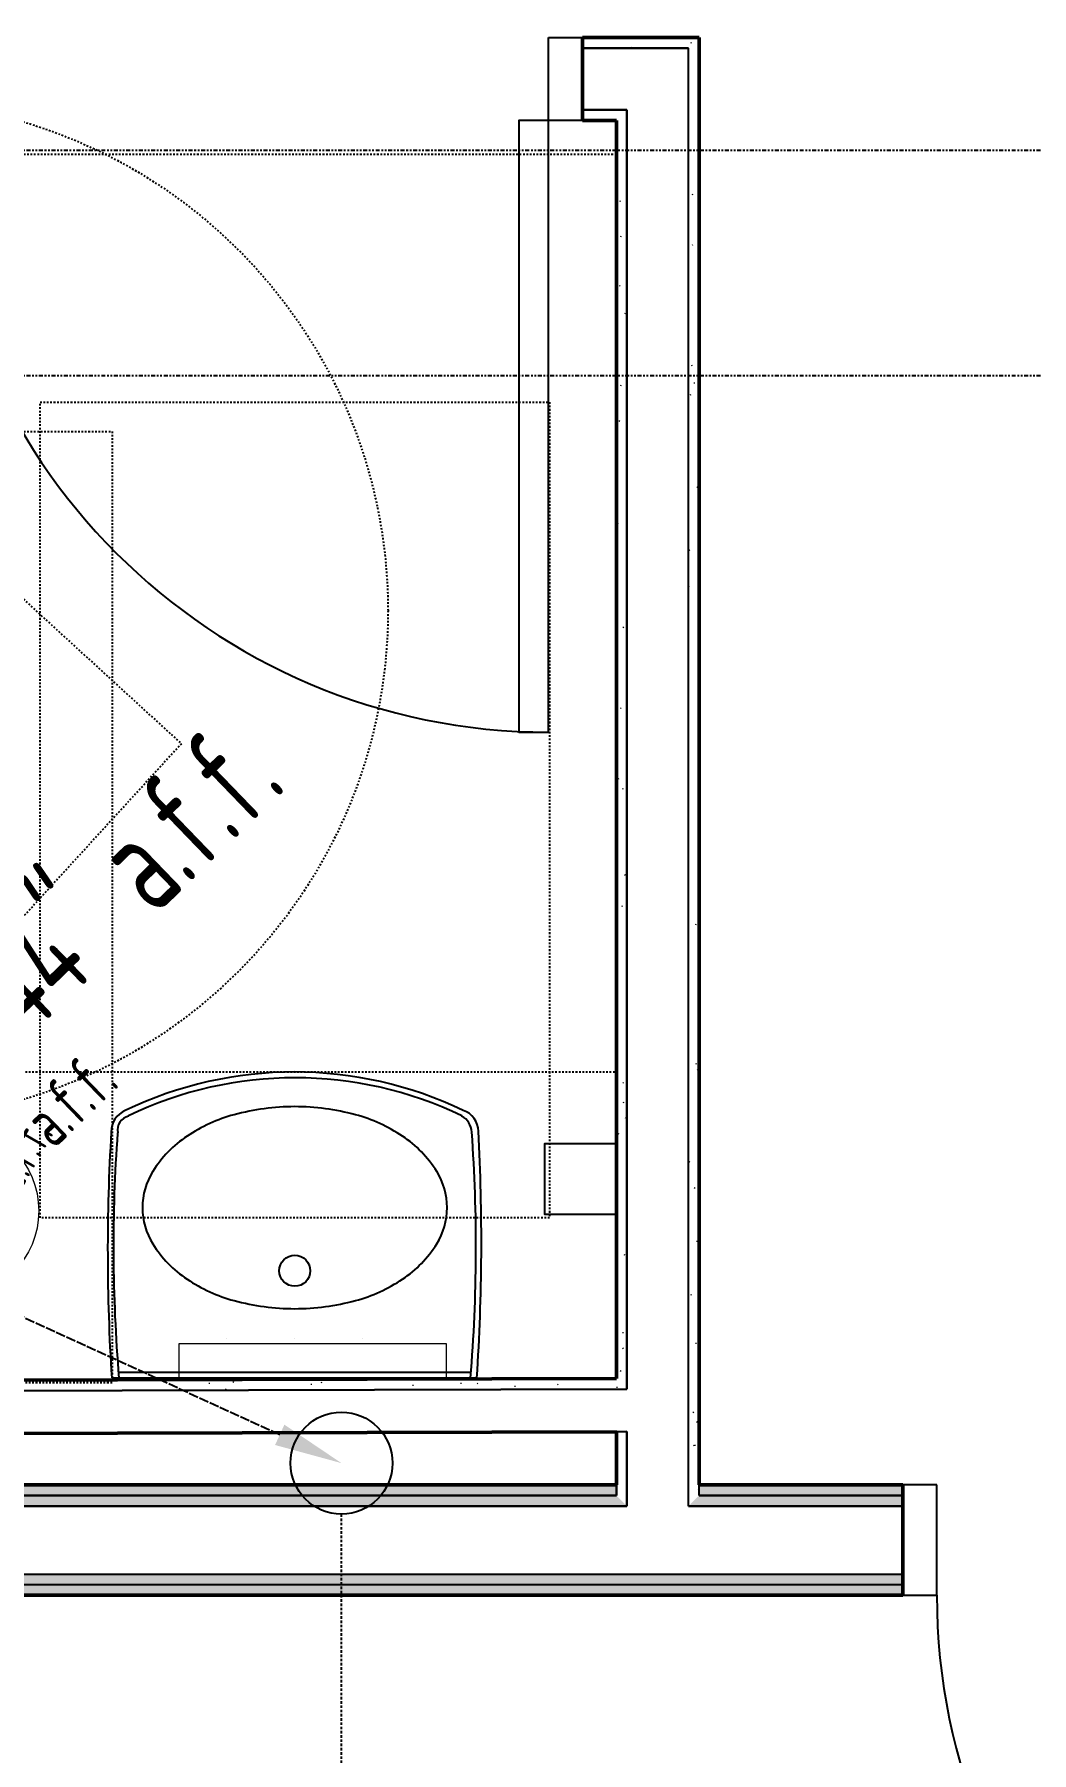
# Model space of a CAD drawing. Header units: inches. Extents: x 0 to 11244, y -13 to 5829.
# Drawn here: x 3681.1 to 3739.8, y 4987.7 to 5088.8 of the extents above; entities that cross this region are included whole.
import ezdxf
from ezdxf import colors
from ezdxf.entities.mleader import LeaderData, LeaderLine
from ezdxf.math import Vec2, Vec3

# ---------------------------------------------------------------- set-up
doc = ezdxf.new("R2010")
doc.units = ezdxf.units.IN
doc.header["$LTSCALE"] = 0.375
doc.header["$MEASUREMENT"] = 0
for name, pattern in [('DASHDOT', [1, 0.5, -0.25, 0, -0.25]), ('HIDDEN2', [0.225, 0.125, -0.1]), ('P-VENT', [0.56, 0.4, -0.16]), ('PHANTOM2', [1.25, 0.625, -0.125, 0.125, -0.125, 0.125, -0.125]), ('UPIPINGX2', [1.75, 1.5, -0.25])]:
    doc.linetypes.add(name, pattern=pattern)
for name, color, linetype in [('A-ADA-Clearance', 8, 'HIDDEN2'), ('A-Col-Grid', 8, 'PHANTOM2'), ('A-Door', 8, 'Continuous'), ('G-ANNO-REFR-N', 8, 'Continuous'), ('P-SANR-PIPU-N', 201, 'UPIPINGX2'), ('P-SANR-PIPU-N @ 64', 201, 'UPIPINGX2'), ('P-SANR-VENT-N', 201, 'P-VENT')]:
    doc.layers.add(name, color=color, linetype=linetype)
for name, color, linetype, lineweight in [('A-Elev-Fine', 8, 'Continuous', 18), ('A-Wall', 3, 'Continuous', 50), ('E-Wall-Powr', 8, 'Continuous', 18), ('E-Wall-Powr @ 24', 8, 'Continuous', 18), ('E-Wall-Powr @ 32', 8, 'Continuous', 18), ('E-Wall-Powr @ 64', 8, 'Continuous', 18), ('P-Flor-Fixt', 8, 'Continuous', 25)]:
    doc.layers.add(name, color=color, linetype=linetype, lineweight=lineweight)
doc.styles.add("3-32'' Notes", font='ARIALN.TTF', dxfattribs={"height": 0.09375})
doc.styles.get("Standard").update_dxf_attribs({"font": 'arial.ttf'})
doc.styles.add('TPDE', font='architxt.shx', dxfattribs={"width": 0.75, "height": 0.09375})
pattern_1 = [(3e-13, (-3428.9355, -5710.221), (0.06, 6), [0.06, -6]), (10, (-3427.0155, -5710.101), (-0.9828006, 5.9192654), [0.06, -6]), (20, (-3428.0955, -5708.781), (-1.9957393, 5.658677), [0.06, -6]), (30, (-3426.7755, -5707.821), (-2.9480385, 5.2261524), [0.06, -6]), (40, (-3428.3355, -5707.461), (-3.810763, 4.634834), [0.06, -6]), (50, (-3427.8555, -5706.021), (-4.5576994, 3.9026883), [0.06, -6]), (60, (-3428.6955, -5704.941), (-5.1661524, 3.0519615), [0.06, -6]), (70, (-3426.7755, -5705.061), (-5.6176345, 2.1085024), [0.06, -6]), (80, (-3425.3355, -5704.821), (-5.8984276, 1.1009775), [0.06, -6]), (90, (-3424.6155, -5706.261), (-6, 0.06), [0.06, -6]), (100, (-3423.4155, -5706.381), (-5.9192654, -0.9828006), [0.06, -6]), (110, (-3423.4155, -5708.541), (-5.658677, -1.9957393), [0.06, -6]), (120, (-3424.4955, -5709.261), (-5.2261524, -2.9480385), [0.06, -6]), (130, (-3426.1755, -5708.901), (-4.634834, -3.810763), [0.06, -6]), (140, (-3425.0955, -5707.821), (-3.9026883, -4.5576994), [0.06, -6]), (150, (-3426.1755, -5706.741), (-3.0519615, -5.1661524), [0.06, -6]), (160, (-3423.6555, -5710.101), (-2.1085024, -5.6176345), [0.06, -6])]
pattern_2 = [(4e-13, (-3428.9355, -5710.221), (0.06, 6), [0.06, -6]), (10, (-3427.0155, -5710.101), (-0.9828006, 5.9192654), [0.06, -6]), (20, (-3428.0955, -5708.781), (-1.9957393, 5.658677), [0.06, -6]), (30, (-3426.7755, -5707.821), (-2.9480385, 5.2261524), [0.06, -6]), (40, (-3428.3355, -5707.461), (-3.810763, 4.634834), [0.06, -6]), (50, (-3427.8555, -5706.021), (-4.5576994, 3.9026883), [0.06, -6]), (60, (-3428.6955, -5704.941), (-5.1661524, 3.0519615), [0.06, -6]), (70, (-3426.7755, -5705.061), (-5.6176345, 2.1085024), [0.06, -6]), (80, (-3425.3355, -5704.821), (-5.8984276, 1.1009775), [0.06, -6]), (90, (-3424.6155, -5706.261), (-6, 0.06), [0.06, -6]), (100, (-3423.4155, -5706.381), (-5.9192654, -0.9828006), [0.06, -6]), (110, (-3423.4155, -5708.541), (-5.658677, -1.9957393), [0.06, -6]), (120, (-3424.4955, -5709.261), (-5.2261524, -2.9480385), [0.06, -6]), (130, (-3426.1755, -5708.901), (-4.634834, -3.810763), [0.06, -6]), (140, (-3425.0955, -5707.821), (-3.9026883, -4.5576994), [0.06, -6]), (150, (-3426.1755, -5706.741), (-3.0519615, -5.1661524), [0.06, -6]), (160, (-3423.6555, -5710.101), (-2.1085024, -5.6176345), [0.06, -6])]
pattern_3 = [(360, (-3428.9355, -5710.221), (0.06, 6), [0.06, -6]), (10, (-3427.0155, -5710.101), (-0.9828006, 5.9192654), [0.06, -6]), (20, (-3428.0955, -5708.781), (-1.9957393, 5.658677), [0.06, -6]), (30, (-3426.7755, -5707.821), (-2.9480385, 5.2261524), [0.06, -6]), (40, (-3428.3355, -5707.461), (-3.810763, 4.634834), [0.06, -6]), (50, (-3427.8555, -5706.021), (-4.5576994, 3.9026883), [0.06, -6]), (60, (-3428.6955, -5704.941), (-5.1661524, 3.0519615), [0.06, -6]), (70, (-3426.7755, -5705.061), (-5.6176345, 2.1085024), [0.06, -6]), (80, (-3425.3355, -5704.821), (-5.8984276, 1.1009775), [0.06, -6]), (90, (-3424.6155, -5706.261), (-6, 0.06), [0.06, -6]), (100, (-3423.4155, -5706.381), (-5.9192654, -0.9828006), [0.06, -6]), (110, (-3423.4155, -5708.541), (-5.658677, -1.9957393), [0.06, -6]), (120, (-3424.4955, -5709.261), (-5.2261524, -2.9480385), [0.06, -6]), (130, (-3426.1755, -5708.901), (-4.634834, -3.810763), [0.06, -6]), (140, (-3425.0955, -5707.821), (-3.9026883, -4.5576994), [0.06, -6]), (150, (-3426.1755, -5706.741), (-3.0519615, -5.1661524), [0.06, -6]), (160, (-3423.6555, -5710.101), (-2.1085024, -5.6176345), [0.06, -6])]

# ---------------------------------------------------------------- blocks, each defined once
blk = doc.blocks.new('Pipe in Rise')
blk.add_circle((0, 0), 0.0469)
blk = doc.blocks.new('*U435')
blk.add_hatch(color=256).paths.add_polyline_path([(0.0836, 0.0263, 0.08483), (0.0791, 0, 0.08483), (0.0836, -0.0263), (0.2328, -0.0263, 0.08483), (0.2373, 0, 0.08483), (0.2328, 0.0263)])
at = {"linetype": 'ByBlock', "lineweight": -2}
for p, q in [((0.2328, 0.0263), (0, 0.0263)), ((0.2328, -0.0263), (0, -0.0263))]:
    blk.add_line(p, q, dxfattribs=at)
blk.add_circle((0.1582, 0), 0.0791, dxfattribs=at)
at = {"linetype": 'ByBlock', "lineweight": -2, "style": 'TPDE', "width": 0.75}
blk.add_attdef('TYPE', (0.2901, 0.0453), '', height=0.0938, dxfattribs=at)
blk = doc.blocks.new('*U479')
at = {"layer": 'E-Wall-Powr @ 24'}
ref = blk.add_blockref('*U435', (3676.27, 5009.44), dxfattribs=dict(at, xscale=24.00000000000001, yscale=24.00000000000001, zscale=24.00000000000001, rotation=90))
ref.add_attrib('TYPE', '@44" a.f.f.', (3677.38, 5015.73), dxfattribs={"layer": '0', "linetype": 'ByBlock', "lineweight": -2, "height": 2.25, "rotation": 60, "style": 'TPDE', "width": 0.75})
at = {"layer": 'E-Wall-Powr @ 32'}
ref = blk.add_blockref('*U435', (3676.27, 5009.44), dxfattribs=dict(at, xscale=32.00000000000001, yscale=32.00000000000001, zscale=32.00000000000001, rotation=90))
ref.add_attrib('TYPE', '@44" a.f.f.', (3676.82, 5017.96), dxfattribs={"layer": '0', "linetype": 'ByBlock', "lineweight": -2, "height": 3, "rotation": 44, "style": 'TPDE', "width": 0.75})
at = {"layer": 'E-Wall-Powr @ 64'}
ref = blk.add_blockref('*U435', (3676.27, 5009.44), dxfattribs=dict(at, xscale=64.00000000000003, yscale=64.00000000000003, zscale=64.00000000000003, rotation=90))
ref.add_attrib('TYPE', '@44" a.f.f.', (3677.37, 5026.48), dxfattribs={"layer": '0', "linetype": 'ByBlock', "lineweight": -2, "height": 6, "rotation": 44, "style": 'TPDE', "width": 0.75})
blk = doc.blocks.new('T23120-00_Cellar PS Layout')
at = {"layer": 'E-Wall-Powr', "linetype": 'DASHDOT'}
blk.add_blockref('*U479', (0, 0), dxfattribs=at)
blk = doc.blocks.new('Sink_Wall Mounted_Plan View')
for p, q in [((10.75, 0), (-10.75, 0)), ((-10.41, -0.32), (10.34, -0.32)), ((-4.03, -2.31), (-4.03, -2.31)), ((-0.03, -2.31), (-0.03, -2.31)), ((3.97, -2.31), (3.97, -2.31))]:
    blk.add_line(p, q)
blk.add_circle((-0.03, -6.3), 0.911)
for centre, radius, start, end in [((108.64, -7.99), 119.66, 176.1707, 183.1274), ((82.07, -7.71), 92.77, 175.2311, 184.1729), ((-81.43, -7.71), 92.08, 355.8163, 4.8038), ((-106.77, -7.47), 117.76, 356.5973, 3.6376), ((-1.05, -13.83), 9.63, 105.3734, 123.5754), ((-0.03, -17.53), 13.46, 90, 105.3734), ((-0.03, -17.53), 13.46, 74.6266, 90), ((0.99, -13.83), 9.63, 56.4246, 74.6266), ((-2.6, -11.49), 6.82, 123.5754, 148.0349), ((2.54, -11.49), 6.82, 31.9651, 56.4246), ((-4.96, -10.02), 4.04, 148.0349, 180), ((4.9, -10.02), 4.04, 0, 31.9651), ((-4.96, -10.02), 4.04, 180, 211.9651), ((4.9, -10.02), 4.04, 328.0349, 0), ((-2.6, -8.54), 6.82, 211.9651, 236.4246), ((2.54, -8.54), 6.82, 303.5754, 328.0349), ((-9.54, -14.5), 1.3, 180.832, 251.5776), ((-9.34, -14.42), 1.11, 182.066, 242.3475), ((-1.05, -6.2), 9.63, 236.4246, 254.6266), ((0.99, -6.2), 9.63, 285.3734, 303.5754), ((9.56, -14.58), 0.85, 283.9335, 10.5739), ((9.45, -14.5), 1.33, 292.0771, 1.7592), ((0, 4.98), 22.98, 244.3423, 295.6577), ((-0.05, 4.94), 22.6, 244.2615, 295.7385), ((-0.03, -2.5), 13.46, 254.6266, 270), ((-0.03, -2.5), 13.46, 270, 285.3734)]:
    blk.add_arc(centre, radius, start, end)
at = {"flags": 8}
for tag, p in [('MODELNUMBER', (0, 0)), ('MATERIAL', (0, -0.01)), ('PRODUCT', (0, 0)), ('TRADENAME', (0, 0))]:
    blk.add_attdef(tag, p, '', height=0.001, dxfattribs=at)
blk = doc.blocks.new('A$C7a236a31')
at = {"layer": 'A-Wall', "linetype": 'Continuous', "lineweight": 18}
h = blk.add_hatch(dxfattribs=at)
h.set_pattern_fill('GENERAL_TEXTURE', color=8, scale=6, style=0, pattern_type=2)
h.set_pattern_definition(pattern_3)
h.paths.add_polyline_path([(291.04, -621.72), (284.17, -621.72), (284.17, -622.35), (290.42, -622.35)], flags=0)
h.paths.add_polyline_path([(244.17, -622.35), (244.17, -621.72), (234.17, -621.72), (233.54, -622.35)], flags=0)
h.paths.add_polyline_path([(229.29, -621.72), (196.47, -621.72), (196.47, -622.35), (229.92, -622.35)], flags=0)
h = blk.add_hatch(dxfattribs=at)
h.set_pattern_fill('GENERAL_TEXTURE', color=8, scale=6, angle=-360, style=0, pattern_type=2)
h.set_pattern_definition(pattern_1)
h.paths.add_polyline_path([(291.04, -621.72), (290.42, -622.35), (290.42, -700.63), (291.04, -700.63)], flags=0)
h.paths.add_polyline_path([(291.04, -700.63), (290.42, -700.63), (290.42, -708.15), (291.04, -707.52)], flags=0)
h = blk.add_hatch(dxfattribs=at)
h.set_pattern_fill('GENERAL_TEXTURE', color=8, scale=6, style=0, pattern_type=2)
h.set_pattern_definition(pattern_3)
h.paths.add_polyline_path([(286.17, -626.6), (286.79, -625.97), (284.17, -625.97), (284.17, -626.6)], flags=0)
h.paths.add_polyline_path([(244.17, -626.6), (244.17, -625.97), (234.17, -625.97), (234.17, -626.6)], flags=0)
h.paths.add_polyline_path([(234.17, -626.6), (234.17, -625.97), (196.47, -625.97), (196.47, -626.6)], flags=0)
h = blk.add_hatch(dxfattribs=at)
h.set_pattern_fill('GENERAL_TEXTURE', color=8, scale=6, angle=-360, style=0, pattern_type=2)
h.set_pattern_definition(pattern_1)
h.paths.add_polyline_path([(286.17, -626.6), (286.17, -700.64), (286.79, -701.26), (286.79, -625.97)], flags=0)
h.paths.add_polyline_path([(286.17, -707.52), (286.79, -708.15), (286.79, -703.76), (286.17, -703.77)], flags=0)
h = blk.add_hatch(dxfattribs=at)
h.set_pattern_fill('GENERAL_TEXTURE', color=8, scale=6, style=0, pattern_type=2)
h.set_pattern_definition([(1e-15, (-3428.9355, -5710.221), (0.06, 6), [0.06, -6]), (10, (-3427.0155, -5710.101), (-0.9828006, 5.9192654), [0.06, -6]), (20, (-3428.0955, -5708.781), (-1.9957393, 5.658677), [0.06, -6]), (30, (-3426.7755, -5707.821), (-2.9480385, 5.2261524), [0.06, -6]), (40, (-3428.3355, -5707.461), (-3.810763, 4.634834), [0.06, -6]), (50, (-3427.8555, -5706.021), (-4.5576994, 3.9026883), [0.06, -6]), (60, (-3428.6955, -5704.941), (-5.1661524, 3.0519615), [0.06, -6]), (70, (-3426.7755, -5705.061), (-5.6176345, 2.1085024), [0.06, -6]), (80, (-3425.3355, -5704.821), (-5.8984276, 1.1009775), [0.06, -6]), (90, (-3424.6155, -5706.261), (-6, 0.06), [0.06, -6]), (100, (-3423.4155, -5706.381), (-5.9192654, -0.9828006), [0.06, -6]), (110, (-3423.4155, -5708.541), (-5.658677, -1.9957393), [0.06, -6]), (120, (-3424.4955, -5709.261), (-5.2261524, -2.9480385), [0.06, -6]), (130, (-3426.1755, -5708.901), (-4.634834, -3.810763), [0.06, -6]), (140, (-3425.0955, -5707.821), (-3.9026883, -4.5576994), [0.06, -6]), (150, (-3426.1755, -5706.741), (-3.0519615, -5.1661524), [0.06, -6]), (160, (-3423.6555, -5710.101), (-2.1085024, -5.6176345), [0.06, -6])])
h.paths.add_polyline_path([(195.84, -700.9), (195.22, -701.53), (286.79, -701.26), (286.17, -700.64)], flags=0)
h = blk.add_hatch(dxfattribs=at)
h.set_pattern_fill('GENERAL_TEXTURE', color=8, scale=6, angle=-360, style=0, pattern_type=2)
h.set_pattern_definition(pattern_2)
h.paths.add_polyline_path([(291.04, -707.52), (290.42, -708.15), (303.04, -708.15), (303.04, -707.52)], flags=0)
h.paths.add_polyline_path([(343.04, -707.52), (343.04, -708.15), (346.29, -708.15), (345.67, -707.52)], flags=0)
h.paths.add_polyline_path([(195.84, -707.52), (195.22, -708.15), (286.79, -708.15), (286.17, -707.52)], flags=0)
h = blk.add_hatch(dxfattribs=at)
h.set_pattern_fill('GENERAL_TEXTURE', color=8, scale=6, angle=-360, style=0, pattern_type=2)
h.set_pattern_definition(pattern_2)
h.paths.add_polyline_path([(303.04, -707.52), (303.04, -706.9), (291.04, -706.9), (291.04, -707.52)], flags=0)
h.paths.add_polyline_path([(343.04, -706.9), (343.04, -707.52), (345.67, -707.52), (345.04, -706.9)], flags=0)
h.paths.add_polyline_path([(196.47, -706.9), (195.84, -707.52), (286.17, -707.52), (286.17, -706.9)], flags=0)
h = blk.add_hatch(dxfattribs=at)
h.set_pattern_fill('GENERAL_TEXTURE', color=8, scale=6, angle=-360, style=0, pattern_type=2)
h.set_pattern_definition(pattern_2)
h.paths.add_polyline_path([(291.04, -713.4), (303.04, -713.4), (303.04, -712.77), (291.04, -712.77)], flags=0)
h.paths.add_polyline_path([(343.04, -712.77), (343.04, -713.4), (345.04, -713.4), (345.67, -712.77)], flags=0)
h.paths.add_polyline_path([(189.97, -713.4), (291.04, -713.4), (291.04, -712.77), (190.59, -712.77)], flags=0)
h = blk.add_hatch(dxfattribs=at)
h.set_pattern_fill('GENERAL_TEXTURE', color=8, scale=6, angle=-360, style=0, pattern_type=2)
h.set_pattern_definition(pattern_2)
h.paths.add_polyline_path([(291.04, -712.77), (303.04, -712.77), (303.04, -712.15), (291.04, -712.15)], flags=0)
h.paths.add_polyline_path([(343.04, -712.15), (343.04, -712.77), (345.67, -712.77), (346.29, -712.15)], flags=0)
h.paths.add_polyline_path([(190.59, -712.77), (291.04, -712.77), (291.04, -712.15), (191.22, -712.15)], flags=0)
at = {"layer": 'A-ADA-Clearance', "color": 8}
for points in [[(286.17, -682.6), (286.17, -628.6), (226.17, -628.6), (226.17, -682.6)], [(256.47, -644.9), (256.47, -700.9), (196.47, -700.9), (196.47, -644.9)]]:
    blk.add_lwpolyline(points, close=True, dxfattribs=at)
for points in [[(260.55, -663.28), (240.3, -685.41), (204.88, -653.01), (225.13, -630.88), (260.55, -663.28)], [(252.23, -643.18), (282.23, -643.18), (282.23, -691.18), (252.23, -691.18), (252.23, -643.18)]]:
    blk.add_lwpolyline(points, dxfattribs=at)
blk.add_circle((242.72, -655.45), 30, dxfattribs=at)
at = {"layer": 'A-Col-Grid', "color": 8}
for p, q in [((-64.35, -628.35), (836.23, -628.35)), ((-64.35, -641.6), (836.23, -641.6))]:
    blk.add_line(p, q, dxfattribs=at)
at = {"layer": 'A-Door', "color": 8, "linetype": 'Continuous', "lineweight": -3}
for points in [[(282.17, -621.72), (284.17, -621.72), (284.17, -626.6), (282.17, -626.6)], [(282.17, -626.6), (280.42, -626.6), (280.42, -662.6), (282.17, -662.6)], [(305.04, -706.9), (303.04, -706.9), (303.04, -713.4), (305.04, -713.4)]]:
    blk.add_lwpolyline(points, close=True, dxfattribs=at)
for centre in [(282.17, -626.6), (341.04, -713.4)]:
    blk.add_arc(centre, 36, 180, 270, dxfattribs=at)
at = {"layer": 'A-Elev-Fine', "color": 8}
blk.add_lwpolyline([(260.41, -700.6), (276.16, -700.6), (276.16, -698.6), (260.41, -698.6)], close=True, dxfattribs=at)
at = {"layer": 'A-Wall', "color": 8, "linetype": 'Continuous', "lineweight": 50}
for p, q in [((291.04, -621.72), (284.17, -621.72)), ((284.17, -621.72), (284.17, -626.6)), ((291.04, -706.9), (291.04, -621.72)), ((284.17, -626.6), (286.17, -626.6)), ((286.17, -626.6), (286.17, -700.64)), ((286.17, -700.64), (196.47, -700.9)), ((196.47, -704.02), (286.17, -703.77)), ((286.17, -703.77), (286.17, -706.9)), ((286.17, -706.9), (196.47, -706.9)), ((303.04, -706.9), (291.04, -706.9)), ((303.04, -713.4), (303.04, -706.9)), ((189.97, -713.4), (303.04, -713.4))]:
    blk.add_line(p, q, dxfattribs=at)
at = {"layer": 'A-Wall', "color": 8, "linetype": 'Continuous', "lineweight": 25}
for p, q in [((284.17, -622.35), (290.42, -622.35)), ((290.42, -622.35), (284.17, -622.35)), ((290.42, -708.15), (290.42, -622.35)), ((290.42, -708.15), (290.42, -622.35)), ((284.17, -625.97), (286.79, -625.97)), ((286.79, -625.97), (284.17, -625.97)), ((286.79, -701.26), (286.79, -625.97)), ((286.79, -625.97), (286.79, -701.26)), ((286.79, -701.26), (195.22, -701.53)), ((195.22, -701.53), (286.79, -701.26)), ((286.79, -703.76), (286.17, -703.77)), ((286.17, -703.77), (286.79, -703.76)), ((286.79, -708.15), (286.79, -703.76)), ((286.79, -703.76), (286.79, -708.15)), ((286.17, -707.52), (195.84, -707.52)), ((195.84, -707.52), (286.17, -707.52)), ((286.17, -706.9), (286.17, -707.52)), ((286.17, -707.52), (286.17, -706.9)), ((291.04, -707.52), (291.04, -706.9)), ((303.04, -707.52), (291.04, -707.52)), ((291.04, -707.52), (303.04, -707.52)), ((286.79, -708.15), (195.22, -708.15)), ((195.22, -708.15), (286.79, -708.15)), ((303.04, -708.15), (290.42, -708.15)), ((290.42, -708.15), (303.04, -708.15)), ((190.59, -712.77), (303.04, -712.77)), ((190.59, -712.77), (303.04, -712.77)), ((191.22, -712.15), (303.04, -712.15)), ((191.22, -712.15), (303.04, -712.15))]:
    blk.add_line(p, q, dxfattribs=at)
at = {"layer": 'P-Flor-Fixt', "color": 8}
blk.add_lwpolyline([(286.17, -690.99), (281.95, -690.99), (281.95, -690.99), (281.95, -686.8), (281.95, -686.8), (286.17, -686.8), (286.17, -690.99)], dxfattribs=at)
at = {"color": 8}
blk.add_blockref('T23120-00_Cellar PS Layout', (-3429.18, -5710.34), dxfattribs=at)
at = {"layer": 'P-Flor-Fixt', "color": 8, "lineweight": -3}
ref = blk.add_blockref('Sink_Wall Mounted_Plan View', (267.2, -700.6), dxfattribs=dict(at, rotation=180))
ref.add_attrib('MATERIAL', 'VITREOUS CHINA', (267.18, -700.6), dxfattribs={"layer": '0', "height": 0.001})
ref.add_attrib('PRODUCT', 'LAVATORY', (267.19, -700.6), dxfattribs={"layer": '0', "height": 0.001})
ref.add_attrib('TRADENAME', 'PINOIR', (267.19, -700.6), dxfattribs={"layer": '0', "height": 0.001})
ref.add_attrib('MODELNUMBER', 'K-2035-8', (267.19, -700.6), dxfattribs={"layer": '0', "height": 0.001})

msp = doc.modelspace()

# ---------------------------------------------------------------- block references
at = {"layer": 'G-ANNO-REFR-N'}
msp.add_blockref('A$C7a236a31', (3429.18, 5710.34), dxfattribs=at)

# ---------------------------------------------------------------- next in the draw order: linework, layer by layer
at = {"layer": 'P-SANR-VENT-N'}
msp.add_line((3699.16, 4978.56), (3699.16, 5001.72), dxfattribs=at)

# ---------------------------------------------------------------- next in the draw order: block references
at = {"layer": 'P-SANR-PIPU-N @ 64', "linetype": 'Continuous', "xscale": 64, "yscale": 64, "zscale": 64, "rotation": 89.99999999999939}
msp.add_blockref('Pipe in Rise', (3699.16, 5004.72), dxfattribs=at)

# ---------------------------------------------------------------- next in the draw order: leaders
ml = msp.add_multileader_mtext('Standard')
ml.set_content('FD-1', color=2, style="3-32'' Notes")
ml.set_leader_properties(color=1, linetype='ByLayer', lineweight=-1)
ml.build(insert=Vec2(0, 0))
ml.multileader.update_dxf_attribs({"text_right_attachment_type": 3, "dogleg_length": 0.125, "arrow_head_size": 3, "scale": 48})
ctx = ml.context
ctx.base_point, ctx.scale, ctx.char_height, ctx.arrow_head_size, ctx.landing_gap_size, ctx.plane_origin = Vec3(4263.19, 5337.04), 48, 4.5, 3, 4.32, Vec3(4363.71, 5357.88)
ctx.right_attachment, ctx.text_align_type = 3, 2
notes = []
notes.append((ctx, [(0, (0, 0, 0), (0, 0), (1, 0), 1, [])]))
ctx.mtext.insert, ctx.mtext.alignment, ctx.mtext.flow_direction = Vec3(4277.58, 5339.29), 3, 5
ml = msp.add_multileader_mtext('Standard')
ml.set_content('FD-1', color=2, style="3-32'' Notes")
ml.set_leader_properties(color=1, linetype='ByLayer', lineweight=-1)
ml.build(insert=Vec2(0, 0))
ml.multileader.update_dxf_attribs({"text_right_attachment_type": 3, "dogleg_length": 0.125, "arrow_head_size": 3, "scale": 48})
ctx = ml.context
ctx.base_point, ctx.scale, ctx.char_height, ctx.arrow_head_size, ctx.landing_gap_size, ctx.plane_origin = Vec3(3941.27, 5298.67), 48, 4.5, 3, 4.32, Vec3(4041.78, 5319.51)
ctx.right_attachment, ctx.text_align_type = 3, 2
notes.append((ctx, [(0, (0, 0, 0), (0, 0), (1, 0), 1, [])]))
ctx.mtext.insert, ctx.mtext.alignment, ctx.mtext.flow_direction = Vec3(3955.65, 5300.92), 3, 5
ml = msp.add_multileader_mtext('Standard')
ml.set_content('FD-1', color=2, style="3-32'' Notes")
ml.set_leader_properties(color=1, linetype='ByLayer', lineweight=-1)
ml.build(insert=Vec2(0, 0))
ml.multileader.update_dxf_attribs({"text_right_attachment_type": 3, "dogleg_length": 0.125, "arrow_head_size": 3, "scale": 48})
ctx = ml.context
ctx.base_point, ctx.scale, ctx.char_height, ctx.arrow_head_size, ctx.landing_gap_size, ctx.plane_origin = Vec3(3972.84, 5214.21), 48, 4.5, 3, 4.32, Vec3(4073.36, 5235.05)
ctx.right_attachment, ctx.text_align_type = 3, 2
notes.append((ctx, [(0, (0, 0, 0), (0, 0), (1, 0), 1, [])]))
ctx.mtext.insert, ctx.mtext.alignment, ctx.mtext.flow_direction = Vec3(3987.23, 5216.46), 3, 5
ml = msp.add_multileader_mtext('Standard')
ml.set_content('CODP-1', color=2, style="3-32'' Notes")
ml.set_leader_properties(color=1, linetype='ByLayer', lineweight=-1)
ml.build(insert=Vec2(0, 0))
ml.multileader.update_dxf_attribs({"text_right_attachment_type": 3, "dogleg_length": 0.125, "arrow_head_size": 3, "scale": 48})
ctx = ml.context
ctx.base_point, ctx.scale, ctx.char_height, ctx.arrow_head_size, ctx.landing_gap_size, ctx.plane_origin = Vec3(4093.5, 5121.75), 48, 4.5, 3, 4.32, Vec3(4183.95, 5142.63)
ctx.right_attachment, ctx.text_align_type = 3, 2
notes.append((ctx, [(0, (0, 0, 0), (0, 0), (1, 0), 1, [])]))
ctx.mtext.insert, ctx.mtext.alignment, ctx.mtext.flow_direction = Vec3(4116.09, 5124.04), 3, 5
ml = msp.add_multileader_mtext('Standard')
ml.set_content('FD-1', color=2, style="3-32'' Notes")
ml.set_leader_properties(color=1, linetype='ByLayer', lineweight=-1)
ml.build(insert=Vec2(0, 0))
ml.multileader.update_dxf_attribs({"text_right_attachment_type": 3, "dogleg_length": 0.125, "arrow_head_size": 3, "scale": 48})
ctx = ml.context
ctx.base_point, ctx.scale, ctx.char_height, ctx.arrow_head_size, ctx.landing_gap_size, ctx.plane_origin = Vec3(3817.68, 5065.91), 48, 4.5, 3, 4.32, Vec3(3897.15, 5086.75)
ctx.right_attachment, ctx.text_align_type = 3, 2
notes.append((ctx, [(0, (0, 0, 0), (0, 0), (1, 0), 1, [])]))
ctx.mtext.insert, ctx.mtext.alignment, ctx.mtext.flow_direction = Vec3(3832.07, 5068.16), 3, 5
ml = msp.add_multileader_mtext('Standard')
ml.set_content('MS-1', color=2, style="3-32'' Notes")
ml.set_leader_properties(color=1, linetype='ByLayer', lineweight=-1)
ml.build(insert=Vec2(0, 0))
ml.multileader.update_dxf_attribs({"text_right_attachment_type": 3, "dogleg_length": 0.125, "arrow_head_size": 3, "scale": 48})
ctx = ml.context
ctx.base_point, ctx.scale, ctx.char_height, ctx.arrow_head_size, ctx.landing_gap_size, ctx.plane_origin = Vec3(3807.68, 5036.65), 48, 4.5, 3, 4.32, Vec3(3898.13, 5057.53)
ctx.right_attachment, ctx.text_align_type = 3, 2
notes.append((ctx, [(0, (0, 0, 0), (0, 0), (1, 0), 1, [])]))
ctx.mtext.insert, ctx.mtext.alignment, ctx.mtext.flow_direction = Vec3(3822.98, 5038.94), 3, 5
at = {"layer": 'P-SANR-PIPU-N', "linetype": 'Continuous'}
ml = msp.add_multileader_mtext('Standard', dxfattribs=at)
ml.set_content('2" V UP', color=2, style="3-32'' Notes")
ml.set_leader_properties(color=1, linetype='ByLayer', lineweight=-1)
ml.build(insert=Vec2(0, 0))
ml.multileader.update_dxf_attribs({"text_right_attachment_type": 3, "dogleg_length": 0.125, "scale": 64})
ctx = ml.context
ctx.base_point, ctx.scale, ctx.char_height, ctx.landing_gap_size, ctx.plane_origin = Vec3(3466, 5091.72), 64, 6, 5.76, Vec3(3625.82, 5032.67)
ctx.right_attachment, ctx.text_align_type = 3, 2
notes.append((ctx, [(0, (1, 1, 0), (3509.23, 5091.7), (-1, 0), 8, [(0, [(3699.16, 5004.72)], 0, [])])]))
ctx.mtext.insert, ctx.mtext.alignment, ctx.mtext.flow_direction = Vec3(3495.47, 5094.77), 3, 5
for ctx, leaders in notes:
    for number, flags, end, landing, length, lines in leaders:
        leader = LeaderData()
        leader.index, (leader.has_last_leader_line, leader.has_dogleg_vector, leader.attachment_direction) = number, flags
        leader.last_leader_point, leader.dogleg_vector, leader.dogleg_length = Vec3(end), Vec3(landing), length
        for number, points, colour, breaks in lines:
            line = LeaderLine()
            line.index, line.vertices, line.color, line.breaks = number, Vec3.list(points), colors.encode_raw_color(colour), breaks
            leader.lines.append(line)
        ctx.leaders.append(leader)

doc.saveas('drawing.dxf')
